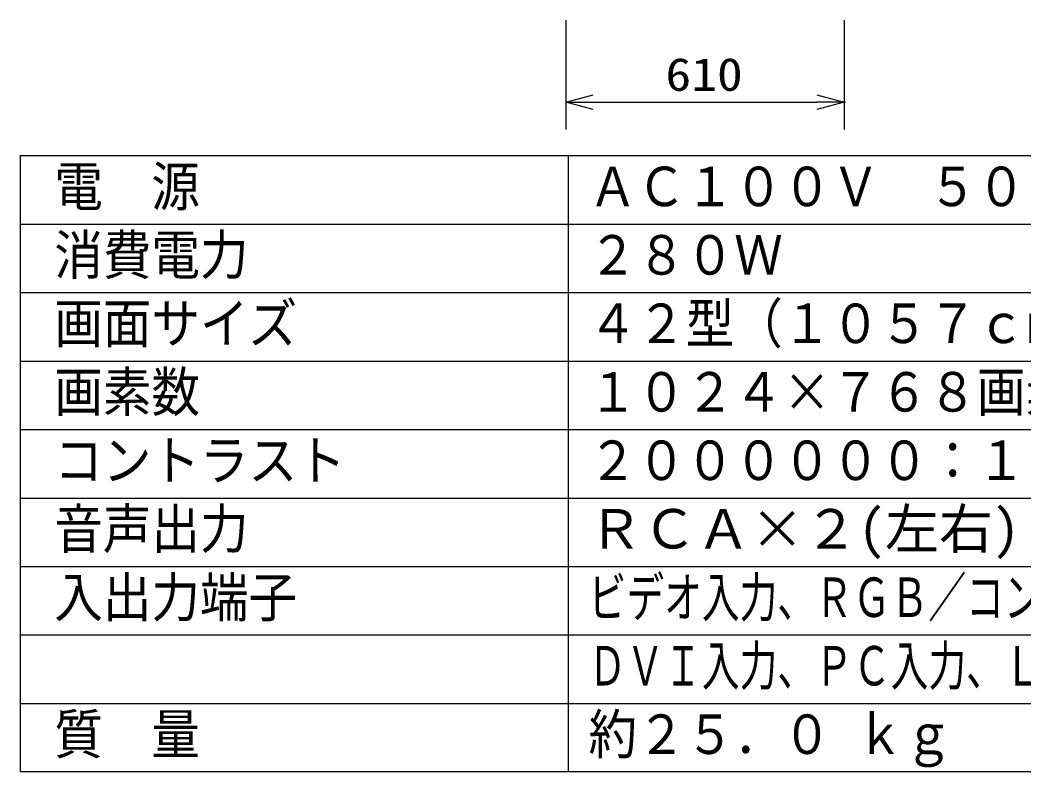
# Model space of a CAD drawing. Units: millimetres, scale not verified. Extents: x -63 to 63, y -57 to 57.
# Drawn here: x -62.5 to 10.8, y -56.5 to -1.6 of the extents above; entities that cross this region are included whole.
import ezdxf
from ezdxf.enums import TextEntityAlignment as Align

# ---------------------------------------------------------------- set-up
doc = ezdxf.new("R2010")
doc.units = ezdxf.units.MM
doc.header["$LTSCALE"] = 0.190236
doc.header["$PDMODE"] = 32
doc.header["$PDSIZE"] = 0.0951
doc.linetypes.add('CHAIN2', pattern=[12, 9, -1, 1, -1])
doc.linetypes.add('DASHED1', pattern=[1.8, 1.2, -0.6])
for name, color, linetype in [('0-0_MOJI1', 2, 'Continuous'), ('0-2_WAKU', 1, 'Continuous'), ('0-3_SUNPO', 3, 'Continuous'), ('0-4_S1', 3, 'DASHED1'), ('0-6_KIJUN', 7, 'CHAIN2')]:
    doc.layers.add(name, color=color, linetype=linetype)
doc.styles.add('ＭＳ ゴシック', font='')
doc.styles.get('ＭＳ ゴシック').set_extended_font_data('MS Gothic')

# ---------------------------------------------------------------- blocks, each defined once
blk = doc.blocks.new('_OPEN30')
at = {"layer": '0-4_S1', "color": 7, "linetype": 'Continuous'}
blk.add_line((0, 0), (-1, 0), dxfattribs=at)
blk.add_lwpolyline([(-1, 0.26795), (0, 0), (-1, -0.26795)], dxfattribs=at)

msp = doc.modelspace()

# ---------------------------------------------------------------- linework, layer by layer
at = {"layer": '0-2_WAKU', "color": 4}
for p, q in [((-62.5001, -11.5), (-62.5001, -56.5001)), ((-62.5001, -11.5), (62.5001, -11.5)), ((-22.5, -11.5), (-22.5, -56.5001)), ((62.5001, -56.5001), (-62.5001, -56.5001))]:
    msp.add_line(p, q, dxfattribs=at)
at = {"layer": '0-2_WAKU'}
for p, q in [((-62.5001, -16.5), (62.5001, -16.5)), ((-62.5001, -21.5), (62.5001, -21.5)), ((-62.5001, -26.5), (62.5001, -26.5)), ((-62.5001, -31.5001), (62.5001, -31.5001)), ((-62.5001, -36.5001), (62.5001, -36.5001)), ((-62.5001, -41.5001), (62.5001, -41.5001)), ((-62.5001, -46.5001), (62.5001, -46.5001)), ((-62.5001, -51.5001), (62.5001, -51.5001))]:
    msp.add_line(p, q, dxfattribs=at)
at = {"layer": '0-3_SUNPO'}
for p, q in [((-22.6681, -1.5992), (-22.6681, -9.5992)), ((-2.3348, -1.5992), (-2.3348, -9.5992)), ((-20.6681, -7.5992), (-4.3348, -7.5992))]:
    msp.add_line(p, q, dxfattribs=at)
at = {"layer": '0-6_KIJUN'}
msp.add_point((-2.3348, -7.5992), dxfattribs=at)

# ---------------------------------------------------------------- block references
at = {"layer": '0-3_SUNPO', "xscale": 2, "yscale": 2, "rotation": 180}
msp.add_blockref('_OPEN30', (-22.6681, -7.5992), dxfattribs=at)
at = {"layer": '0-3_SUNPO', "xscale": 2, "yscale": 2}
msp.add_blockref('_OPEN30', (-2.3348, -7.5992), dxfattribs=at)

# ---------------------------------------------------------------- texts
at = {"layer": '0-0_MOJI1', "style": 'ＭＳ ゴシック'}
for s, width, p in [('電  源', 0.9, (-60.0001, -16.0551)), ('ＡＣ１００Ｖ\u3000５０Ｈｚ／６０Ｈｚ', 0.9, (-21, -16.0551)), ('消費電力', 0.9, (-60.0001, -21.0552)), ('２８０Ｗ', 0.9, (-21, -21.0552)), ('画面サイズ', 0.9, (-60.0001, -26.0552)), ('４２型（１０５７ｃｍ）１６：９', 0.9, (-21, -26.0552)), ('画素数', 0.9, (-60.0001, -31.0552)), ('１０２４×７６８画素', 0.9, (-21, -31.0552)), ('コントラスト', 0.9, (-60.0001, -36.0552)), ('２００００００：１', 0.9, (-21, -36.0552)), ('音声出力', 0.9, (-60.0001, -41.0552)), ('入出力端子', 0.9, (-60.0001, -46.0552)), ('ビデオ入力、ＲＧＢ／コンポーネントビデオ入力、ＨＤＭＩ入力', 0.7, (-21, -46.0552)), ('ＤＶＩ入力、ＰＣ入力、ＬＡＮ、ＲＳ２３２Ｃ、スロット２．０', 0.7, (-21, -51.0552)), ('質\u3000量', 0.9, (-60.0001, -56.0552)), ('約２５．０ ｋｇ', 0.9, (-21, -56.0552))]:
    msp.add_text(s, height=2.887, dxfattribs=dict(at, width=width)).set_placement(p, align=Align.BOTTOM_LEFT)
msp.add_text('ＲＣＡ×２(左右)', height=2.887, dxfattribs=at).set_placement((-21, -41.0552), align=Align.BOTTOM_LEFT)
at = {"layer": '0-3_SUNPO', "style": 'ＭＳ ゴシック', "width": 1.15}
msp.add_text('610', height=2.406, dxfattribs=at).set_placement((-15.3886, -7.4896), align=Align.BOTTOM_LEFT)

doc.saveas('drawing.dxf')
